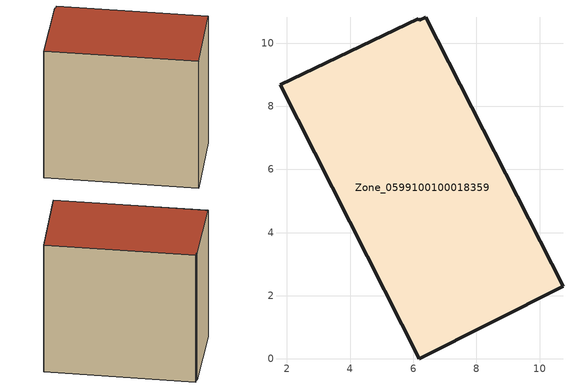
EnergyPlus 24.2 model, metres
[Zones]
Zone_0599100100018359
 floor ground (C_G): 1.78,8.68 6.16,10.78 6.18,10.72 6.39,10.82 10.74,2.31 6.19,0 z3.37
 wall outside (C_F): 10.74,2.31 6.39,10.82 6.18,10.72 6.16,10.78 1.78,8.68 6.19,0 10.74,2.31 z3.37:12.87
 roof outside (C_R): 6.16,10.78 1.78,8.68 6.19,0 10.74,2.31 6.39,10.82 6.18,10.72 z12.87
[BUILDING]
Pand.0599100100018359: North Axis=0; Terrain=City; Loads Convergence Tolerance Value=0.04; Temperature Convergence Tolerance Value=0.4; Solar Distribution=FullExterior; Maximum Number of Warmup Days=25; Minimum Number of Warmup Days=1
[Site:Location]
Rotterdam.The.Hague.AP_ZH_NLD Design_Conditions: Latitude=51.96; Longitude=4.45; Time Zone=1; Elevation=-4.5
[SITE:GROUNDTEMPERATURE:BUILDINGSURFACE]
18, 18, 18, 18, 18, 18, 18, 18, 18, 18, 18, 18
[MATERIAL] Thermal Absorptance=0.9; Solar Absorptance=0.7; Visible Absorptance=0.7
Name | Roughness | Thickness | Conductivity | Density | Specific Heat
G.TI.2015-2018 | MediumSmooth | 0.15 | 0.0428571 | 540 | 1210
F.TI.2015-2018 | Rough | 0.3 | 0.0666667 | 1920 | 840
R.TI.2015-2018 | MediumRough | 0.2 | 0.0333333 | 1500 | 1000
[CONSTRUCTION]
C_G: G.TI.2015-2018
C_F: F.TI.2015-2018
C_R: R.TI.2015-2018
[ZONE]
Zone_0599100100018359: Type=1; Multiplier=1; Ceiling Height=Autocalculate; Volume=Autocalculate; Floor Area=autocalculate; Part of Total Floor Area=Yes
[ZONEINFILTRATION:DESIGNFLOWRATE]
Infil_Zone_0599100100018359: Zone or ZoneList or Space or SpaceList=Zone_0599100100018359; Schedule=AlwaysOn; Design Flow Rate Calculation Method=Flow/Area; Flow Rate per Floor Area=0.0015; Constant Term Coefficient=1; Temperature Term Coefficient=0; Velocity Term Coefficient=0; Velocity Squared Term Coefficient=0
[HVACTEMPLATE:ZONE:IDEALLOADSAIRSYSTEM]
Zone_0599100100018359: Maximum Heating Supply Air Temperature=50; Minimum Cooling Supply Air Temperature=13; Maximum Heating Supply Air Humidity Ratio=0.0156; Minimum Cooling Supply Air Humidity Ratio=0.0077; Heating Limit=NoLimit; Cooling Limit=NoLimit; Dehumidification Control Type=ConstantSensibleHeatRatio; Cooling Sensible Heat Ratio=0.7; Dehumidification Setpoint=60; Humidification Control Type=None; Humidification Setpoint=30; Outdoor Air Method=None; Outdoor Air Flow Rate per Person=0.00944; Outdoor Air Flow Rate per Zone Floor Area=0; Outdoor Air Flow Rate per Zone=0; Demand Controlled Ventilation Type=None; Outdoor Air Economizer Type=NoEconomizer; Heat Recovery Type=None; Sensible Heat Recovery Effectiveness=0.7; Latent Heat Recovery Effectiveness=0.65
[ZONECONTROL:THERMOSTAT]
ThermostatControl_Zone_0599100100018359: Zone or ZoneList=Zone_0599100100018359; Control Type Schedule=DualSetpointControlType; Control 1=Thermostat_Zone_0599100100018359; Temperature Difference Between Cutout And Setpoint=0
[THERMOSTATSETPOINT:DUALSETPOINT]
Thermostat_Zone_0599100100018359: Heating Setpoint Temperature Schedule=HeatingSetpoint_Zone_0599100100018359; Cooling Setpoint Temperature Schedule=CoolingSetpoint_Zone_0599100100018359
[SCHEDULE:COMPACT]
HeatingSetpoint_Zone_0599100100018359: Through: 12/31, For: AllDays, Until: 24:00, 21
CoolingSetpoint_Zone_0599100100018359: Through: 12/31, For: AllDays, Until: 24:00, 24
DualSetpointControlType: Through: 12/31, For: AllDays, Until: 24:00, 4
AlwaysOn: Through: 12/31, For: AllDays, Until: 24:00, 1
